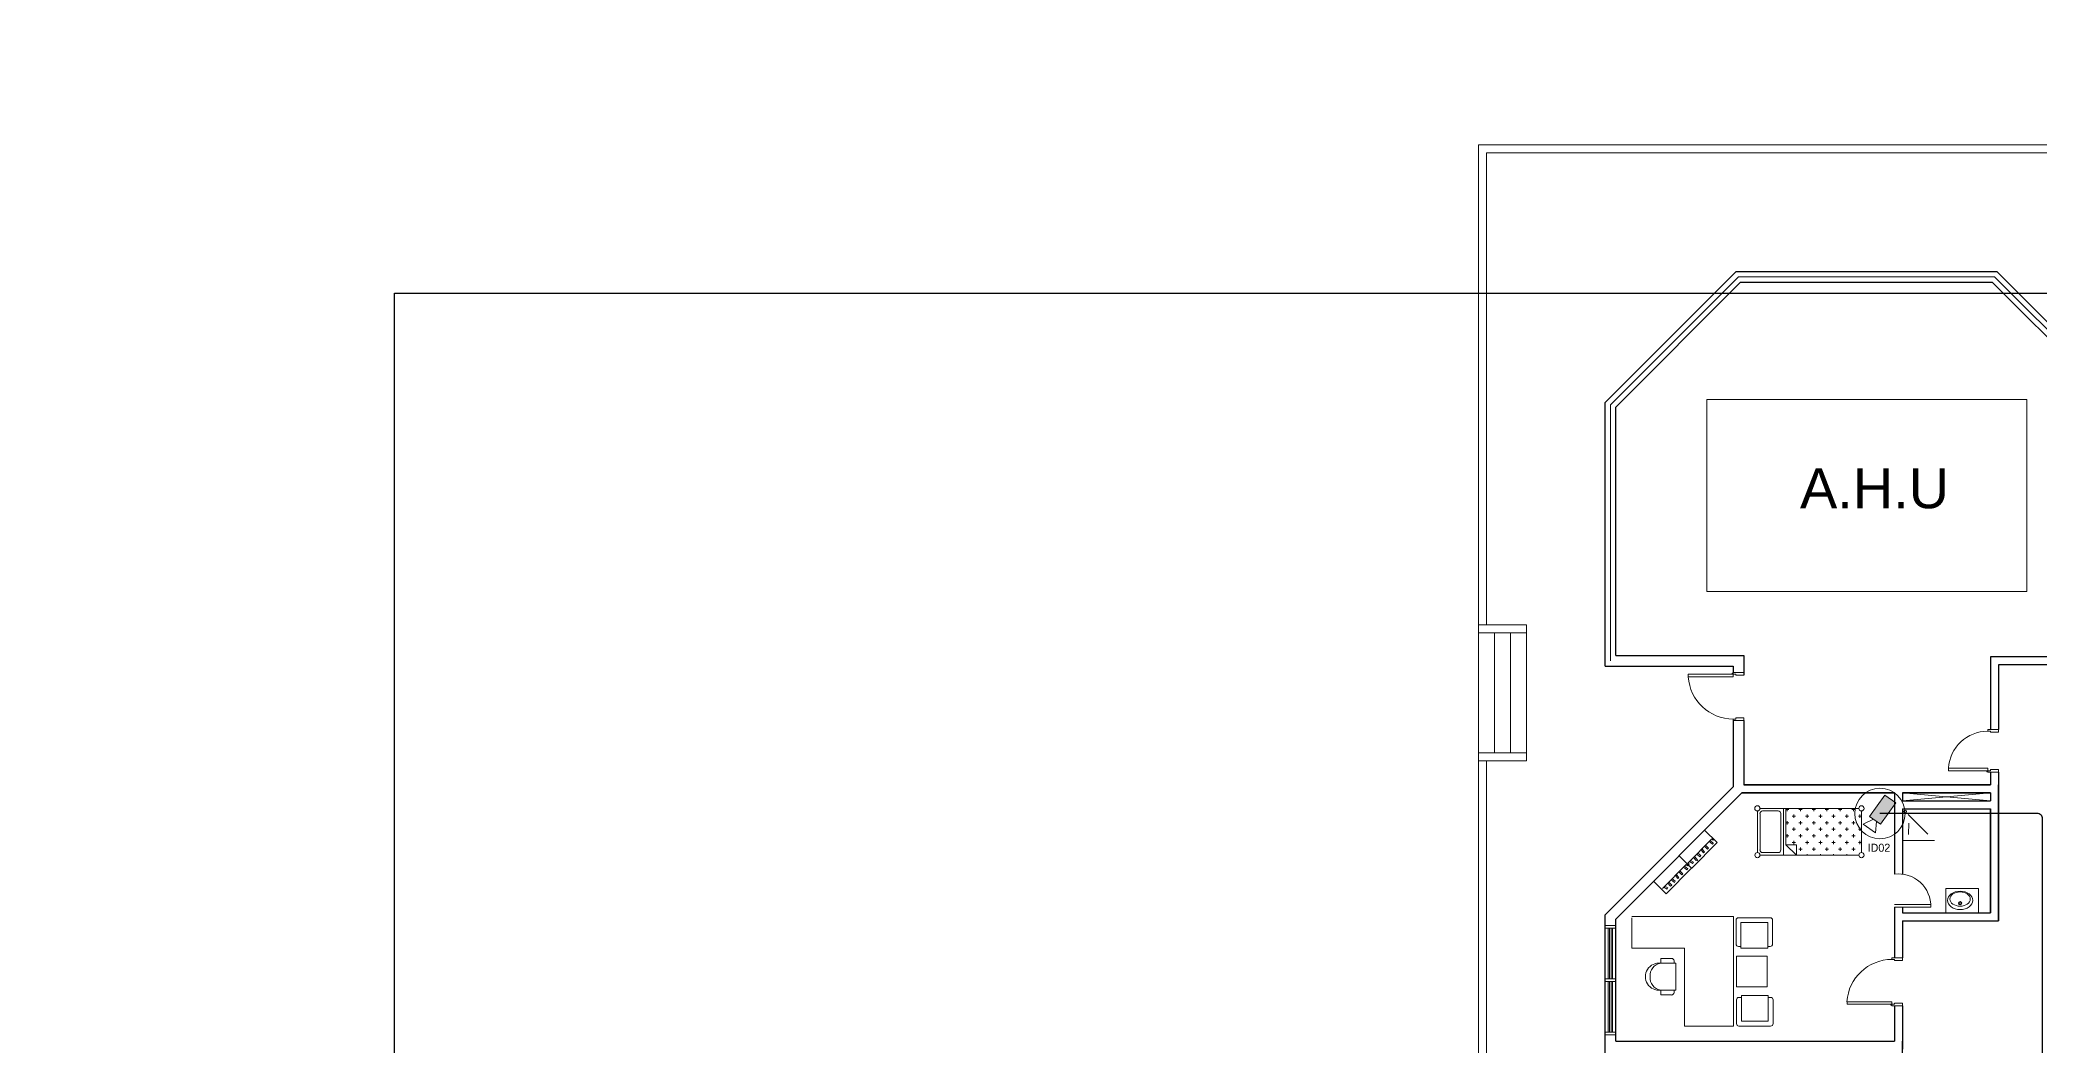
# Model space of a CAD drawing. Extents: x -59 to 582, y -1177 to 100.
# Drawn here: x -21.64 to 15.83, y -25.83 to -6.99 of the extents above; entities that cross this region are included whole.
import ezdxf
from ezdxf.enums import TextEntityAlignment as Align

# ---------------------------------------------------------------- set-up
doc = ezdxf.new("R2010")
doc.units = 0
doc.header["$LTSCALE"] = 0.15
doc.layers.get('0').update_dxf_attribs({"color": 252})
for name, color, linetype in [('0 CCTV', 252, 'Continuous'), ('0 sockets', 252, 'Continuous'), ('AUTOINCR', 7, 'Continuous'), ('bound', 252, 'Continuous'), ('CCTV', 4, 'Continuous')]:
    doc.layers.add(name, color=color, linetype=linetype)
for name, color, linetype, lineweight in [('anal', 252, 'Continuous', 20), ('DOOR', 252, 'Continuous', 20), ('E-LT-CKT-NM', 7, 'Continuous', 30), ('FUR', 252, 'Continuous', 9), ('FURNITURE-1', 252, 'Continuous', 9), ('sofa', 252, 'Continuous', 9), ('T-CCTV', 7, 'Continuous', 0), ('wall', 252, 'Continuous', 30)]:
    doc.layers.add(name, color=color, linetype=linetype, lineweight=lineweight)
doc.styles.add('SDC-TEXT-ARB', font='sdc-arb.shx')

# ---------------------------------------------------------------- blocks, each defined once
blk = doc.blocks.new('D90')
at = {"layer": 'DOOR'}
for points in [[(0.03, 0.2), (0.03, 1.04), (0.078, 1.04), (0.078, 0.2)], [(0.03, 0.2), (0, 0.2), (0, 0), (0.05, 0), (0.05, 0.15), (0.03, 0.15)], [(0.87, 0.2), (0.9, 0.2), (0.9, 0), (0.85, 0), (0.85, 0.15), (0.87, 0.15)]]:
    blk.add_lwpolyline(points, close=True, dxfattribs=at)
blk.add_circle((0.02, 0.21), 0.01, dxfattribs=at)
blk.add_arc((0.025, 0.197), 0.845, 0.2218, 86.3889, dxfattribs=at)
blk = doc.blocks.new('D80')
at = {"layer": 'DOOR'}
for points in [[(0.03, 0.2), (0.03, 0.94), (0.078, 0.94), (0.078, 0.2)], [(0.03, 0.2), (0, 0.2), (0, 0), (0.05, 0), (0.05, 0.15), (0.03, 0.15)], [(0.77, 0.2), (0.8, 0.2), (0.8, 0), (0.75, 0), (0.75, 0.15), (0.77, 0.15)]]:
    blk.add_lwpolyline(points, close=True, dxfattribs=at)
blk.add_circle((0.02, 0.21), 0.01, dxfattribs=at)
blk.add_arc((0.03, 0.2), 0.74, 0, 86.2769, dxfattribs=at)
blk = doc.blocks.new('ELLIPSE')
blk.add_circle((0.5, 0.5), 0.5)
blk = doc.blocks.new('ARCH')
at = {"layer": 'anal'}
for p, q in [((5.325, 377.4), (5.325, 379.875)), ((5.325, 379.875), (43.725, 379.875)), ((5.475, 377.4), (5.475, 379.725)), ((5.475, 379.725), (43.875, 379.725)), ((5.325, 326.925), (5.325, 377.4)), ((5.475, 370.875), (5.475, 377.4)), ((10.2, 377.4), (7.8, 375)), ((7.8, 375), (10.2, 377.4)), ((15, 377.4), (10.2, 377.4)), ((10.2, 377.4), (15, 377.4)), ((17.4, 375), (15, 377.4)), ((15, 377.4), (17.4, 375)), ((7.8, 375), (7.8, 370.2)), ((7.8, 370.2), (7.8, 375)), ((5.325, 370.875), (6.225, 370.875)), ((5.325, 370.725), (6.225, 370.725)), ((5.325, 370.725), (5.625, 370.725)), ((5.325, 370.725), (5.325, 368.475)), ((5.625, 370.725), (5.625, 368.475)), ((5.925, 370.725), (5.925, 368.475)), ((6.225, 370.875), (6.225, 368.325)), ((6.225, 368.475), (5.325, 368.475)), ((6.225, 368.325), (5.325, 368.325)), ((5.475, 327.075), (5.475, 368.325)), ((14.925, 367.575), (13.275, 367.725)), ((14.925, 367.725), (13.275, 367.575)), ((13.275, 367.575), (14.925, 367.725)), ((14.925, 367.575), (13.275, 367.725)), ((7.8, 365.242), (7.7, 365.242)), ((7.7, 365.192), (7.9, 365.192)), ((7.76, 364.242), (7.76, 365.192)), ((7.785, 364.242), (7.785, 365.192)), ((7.8, 365.242), (7.9, 365.242)), ((7.8, 365.192), (7.9, 365.192)), ((7.815, 364.242), (7.815, 365.192)), ((7.84, 364.242), (7.84, 365.192)), ((7.7, 364.242), (7.9, 364.242)), ((7.7, 364.192), (7.9, 364.192)), ((7.76, 363.242), (7.76, 364.192)), ((7.785, 363.242), (7.785, 364.192)), ((7.815, 363.242), (7.815, 364.192)), ((7.84, 363.242), (7.84, 364.192)), ((7.9, 364.242), (7.9, 364.192)), ((7.7, 363.242), (7.9, 363.242)), ((7.8, 363.192), (7.7, 363.192)), ((7.8, 363.242), (7.9, 363.242)), ((7.8, 363.192), (7.9, 363.192))]:
    blk.add_line(p, q, dxfattribs=at)
blk.add_lwpolyline([(15.607, 375.099), (9.607, 375.099), (9.607, 371.499), (15.607, 371.499)], close=True, dxfattribs=at)
at = {"layer": 'bound', "color": 2}
blk.add_lwpolyline([(91.902, 377.348), (94.426, 377.348), (94.426, 312.722), (-14.994, 312.722), (-14.994, 377.09), (94.639, 377.09)], dxfattribs=at)
at = {"layer": 'DOOR'}
for points in [[(13.075, 364.604), (13.075, 364.634), (13.275, 364.634), (13.275, 364.584), (13.125, 364.584), (13.125, 364.604)], [(13.075, 363.764), (12.235, 363.764), (12.235, 363.812), (13.075, 363.812)], [(13.075, 363.764), (13.075, 363.734), (13.275, 363.734), (13.275, 363.784), (13.125, 363.784), (13.125, 363.764)]]:
    blk.add_lwpolyline(points, close=True, dxfattribs=at)
blk.add_circle((13.065, 363.754), 0.01, dxfattribs=at)
blk.add_arc((13.078, 363.759), 0.845, 90.2218, 176.3889, dxfattribs=at)
at = {"layer": 'FUR'}
for p, q in [((10.555, 367.387), (10.555, 366.607)), ((12.456, 367.436), (10.604, 367.436)), ((10.604, 367.339), (10.604, 366.656)), ((10.945, 367.387), (10.652, 367.387)), ((10.994, 367.339), (10.994, 366.656)), ((11.042, 367.436), (11.042, 366.559)), ((11.091, 367.436), (11.091, 366.754)), ((11.147, 367.415), (11.091, 367.415)), ((11.116, 367.436), (11.116, 367.384)), ((11.271, 367.291), (11.209, 367.291)), ((11.24, 367.322), (11.24, 367.26)), ((11.395, 367.415), (11.333, 367.415)), ((11.364, 367.436), (11.364, 367.384)), ((11.519, 367.291), (11.457, 367.291)), ((11.488, 367.322), (11.488, 367.26)), ((11.643, 367.415), (11.581, 367.415)), ((11.612, 367.436), (11.612, 367.384)), ((11.767, 367.291), (11.705, 367.291)), ((11.736, 367.322), (11.736, 367.26)), ((11.89, 367.415), (11.828, 367.415)), ((11.859, 367.436), (11.859, 367.384)), ((12.014, 367.291), (11.952, 367.291)), ((11.983, 367.322), (11.983, 367.26)), ((12.138, 367.415), (12.076, 367.415)), ((12.107, 367.436), (12.107, 367.384)), ((12.262, 367.291), (12.2, 367.291)), ((12.231, 367.322), (12.231, 367.26)), ((12.386, 367.415), (12.324, 367.415)), ((12.355, 367.436), (12.355, 367.384)), ((12.505, 367.291), (12.448, 367.291)), ((12.478, 367.322), (12.478, 367.26)), ((12.505, 366.607), (12.505, 367.387)), ((11.147, 367.167), (11.091, 367.167)), ((11.147, 366.92), (11.091, 366.92)), ((11.116, 367.198), (11.116, 367.136)), ((11.116, 366.951), (11.116, 366.889)), ((11.271, 367.043), (11.209, 367.043)), ((11.24, 367.074), (11.24, 367.013)), ((11.395, 367.167), (11.333, 367.167)), ((11.395, 366.92), (11.333, 366.92)), ((11.364, 367.198), (11.364, 367.136)), ((11.364, 366.951), (11.364, 366.889)), ((11.519, 367.043), (11.457, 367.043)), ((11.488, 367.074), (11.488, 367.013)), ((11.643, 367.167), (11.581, 367.167)), ((11.643, 366.92), (11.581, 366.92)), ((11.612, 367.198), (11.612, 367.136)), ((11.612, 366.951), (11.612, 366.889)), ((11.767, 367.043), (11.705, 367.043)), ((11.736, 367.074), (11.736, 367.013)), ((11.89, 367.167), (11.828, 367.167)), ((11.89, 366.92), (11.828, 366.92)), ((11.859, 367.198), (11.859, 367.136)), ((11.859, 366.951), (11.859, 366.889)), ((12.014, 367.043), (11.952, 367.043)), ((11.983, 367.074), (11.983, 367.013)), ((12.138, 367.167), (12.076, 367.167)), ((12.138, 366.92), (12.076, 366.92)), ((12.107, 367.198), (12.107, 367.136)), ((12.107, 366.951), (12.107, 366.889)), ((12.262, 367.043), (12.2, 367.043)), ((12.231, 367.074), (12.231, 367.013)), ((12.386, 367.167), (12.324, 367.167)), ((12.386, 366.92), (12.324, 366.92)), ((12.355, 367.198), (12.355, 367.136)), ((12.355, 366.951), (12.355, 366.889)), ((12.505, 367.043), (12.448, 367.043)), ((12.478, 367.074), (12.478, 367.013)), ((10.604, 366.559), (12.456, 366.559)), ((10.652, 366.607), (10.945, 366.607)), ((11.286, 366.559), (11.091, 366.754)), ((11.091, 366.754), (11.286, 366.754)), ((11.271, 366.796), (11.209, 366.796)), ((11.24, 366.827), (11.24, 366.765)), ((11.286, 366.754), (11.286, 366.559)), ((11.395, 366.672), (11.333, 366.672)), ((11.364, 366.703), (11.364, 366.641)), ((11.519, 366.796), (11.457, 366.796)), ((11.488, 366.827), (11.488, 366.765)), ((11.488, 366.579), (11.488, 366.559)), ((11.643, 366.672), (11.581, 366.672)), ((11.612, 366.703), (11.612, 366.641)), ((11.767, 366.796), (11.705, 366.796)), ((11.736, 366.827), (11.736, 366.765)), ((11.736, 366.579), (11.736, 366.559)), ((11.89, 366.672), (11.828, 366.672)), ((11.859, 366.703), (11.859, 366.641)), ((12.014, 366.796), (11.952, 366.796)), ((11.983, 366.827), (11.983, 366.765)), ((11.983, 366.579), (11.983, 366.559)), ((12.138, 366.672), (12.076, 366.672)), ((12.107, 366.703), (12.107, 366.641)), ((12.262, 366.796), (12.2, 366.796)), ((12.231, 366.827), (12.231, 366.765)), ((12.231, 366.579), (12.231, 366.559)), ((12.386, 366.672), (12.324, 366.672)), ((12.355, 366.703), (12.355, 366.641)), ((12.505, 366.796), (12.448, 366.796)), ((12.478, 366.827), (12.478, 366.765)), ((8.2, 365.409), (10.105, 365.409)), ((8.2, 365.385), (8.2, 364.814)), ((10.105, 365.409), (10.105, 363.352)), ((10.497, 365.385), (10.2, 365.385)), ((10.497, 365.385), (10.794, 365.385)), ((10.154, 365.339), (10.154, 364.894)), ((10.245, 365.294), (10.245, 364.814)), ((10.497, 365.294), (10.245, 365.294)), ((10.497, 365.294), (10.748, 365.294)), ((10.748, 365.294), (10.748, 364.814)), ((10.84, 365.339), (10.84, 364.894)), ((9.191, 364.814), (8.2, 364.814)), ((9.191, 364.814), (9.191, 363.352)), ((10.166, 364.092), (10.166, 364.664)), ((10.737, 364.664), (10.166, 364.664)), ((10.245, 364.848), (10.2, 364.848)), ((10.497, 364.814), (10.245, 364.814)), ((10.497, 364.814), (10.748, 364.814)), ((10.737, 364.092), (10.737, 364.664)), ((10.748, 364.848), (10.794, 364.848)), ((8.742, 364.623), (8.946, 364.623)), ((8.742, 364.532), (8.742, 364.623)), ((8.742, 364.532), (9.026, 364.532)), ((8.992, 364.532), (8.992, 364.578)), ((9.026, 364.281), (9.026, 364.532)), ((9.026, 364.281), (9.026, 364.029)), ((8.742, 363.938), (8.742, 364.029)), ((8.742, 364.029), (9.026, 364.029)), ((8.742, 363.938), (8.946, 363.938)), ((8.992, 364.029), (8.992, 363.983)), ((10.737, 364.092), (10.166, 364.092)), ((10.255, 363.893), (10.209, 363.893)), ((10.506, 363.927), (10.255, 363.927)), ((10.255, 363.447), (10.255, 363.927)), ((10.506, 363.927), (10.758, 363.927)), ((10.758, 363.447), (10.758, 363.927)), ((10.758, 363.893), (10.803, 363.893)), ((10.163, 363.401), (10.163, 363.847)), ((10.849, 363.401), (10.849, 363.847)), ((10.105, 363.352), (9.191, 363.352)), ((10.506, 363.355), (10.209, 363.355)), ((10.506, 363.447), (10.255, 363.447)), ((10.506, 363.447), (10.758, 363.447)), ((10.506, 363.355), (10.803, 363.355))]:
    blk.add_line(p, q, dxfattribs=at)
for centre, radius in [((10.555, 367.436), 0.0488), ((12.505, 367.436), 0.0488), ((10.555, 366.559), 0.0487), ((12.505, 366.559), 0.0488)]:
    blk.add_circle(centre, radius, dxfattribs=at)
for centre, radius, start, end in [((10.652, 367.339), 0.0488, 90, 180), ((10.945, 367.339), 0.0488, 0, 90), ((10.652, 366.656), 0.0488, 180, 270), ((10.945, 366.656), 0.0488, 270, 0), ((10.2, 365.339), 0.0457, 90, 180), ((10.794, 365.339), 0.0457, 360, 90), ((10.2, 364.894), 0.0457, 180, 270), ((10.794, 364.894), 0.0457, 270, 360), ((8.709, 364.281), 0.254, 82.4334, 277.5666), ((8.77, 364.308), 0.225, 97.1177, 187.1177), ((8.77, 364.253), 0.225, 172.8823, 262.8823), ((8.946, 364.578), 0.0457, 0, 90), ((8.946, 363.983), 0.0457, 270, 0), ((10.209, 363.847), 0.0457, 90, 180), ((10.803, 363.847), 0.0457, 0, 90), ((10.209, 363.401), 0.0457, 180, 270), ((10.803, 363.401), 0.0457, 270, 0)]:
    blk.add_arc(centre, radius, start, end, dxfattribs=at)
at = {"layer": 'FURNITURE-1'}
for p, q in [((9.801, 366.793), (9.566, 367.027)), ((9.322, 366.312), (9.087, 366.545)), ((9.701, 366.862), (9.252, 366.411)), ((9.801, 366.793), (9.325, 366.315)), ((9.409, 366.46), (9.355, 366.514)), ((9.428, 366.479), (9.374, 366.533)), ((9.479, 366.529), (9.417, 366.577)), ((9.495, 366.551), (9.437, 366.596)), ((9.478, 366.529), (9.495, 366.551)), ((9.543, 366.6), (9.498, 366.658)), ((9.565, 366.617), (9.517, 366.677)), ((9.565, 366.617), (9.543, 366.6)), ((9.619, 366.67), (9.564, 366.725)), ((9.638, 366.69), (9.583, 366.744)), ((9.638, 366.69), (9.619, 366.67)), ((9.713, 366.764), (9.651, 366.812)), ((9.729, 366.786), (9.67, 366.831)), ((9.725, 366.838), (9.701, 366.862)), ((9.713, 366.764), (9.73, 366.787)), ((9.741, 366.854), (9.725, 366.838)), ((9.221, 366.381), (8.776, 365.933)), ((9.322, 366.312), (8.845, 365.833)), ((9.064, 366.119), (9.018, 366.177)), ((9.085, 366.135), (9.037, 366.196)), ((9.085, 366.135), (9.064, 366.119)), ((9.139, 366.189), (9.084, 366.243)), ((9.158, 366.208), (9.104, 366.263)), ((9.158, 366.208), (9.139, 366.189)), ((9.233, 366.283), (9.171, 366.331)), ((9.249, 366.304), (9.19, 366.35)), ((9.246, 366.357), (9.221, 366.381)), ((9.233, 366.283), (9.25, 366.306)), ((9.263, 366.372), (9.248, 366.357)), ((9.275, 366.387), (9.251, 366.411)), ((9.26, 366.369), (9.275, 366.384)), ((9.342, 366.403), (9.28, 366.439)), ((9.356, 366.426), (9.3, 366.459)), ((9.341, 366.401), (9.356, 366.426)), ((9.438, 366.47), (9.419, 366.45)), ((8.845, 365.833), (8.609, 366.068)), ((8.862, 365.921), (8.801, 365.958)), ((8.876, 365.945), (8.82, 365.978)), ((8.861, 365.92), (8.876, 365.945)), ((8.929, 365.979), (8.875, 366.033)), ((8.948, 365.998), (8.894, 366.052)), ((8.948, 365.998), (8.929, 365.979)), ((8.999, 366.048), (8.937, 366.096)), ((9.015, 366.07), (8.957, 366.115)), ((8.998, 366.047), (9.015, 366.07))]:
    blk.add_line(p, q, dxfattribs=at)
at = {"layer": 'FURNITURE-1', "ltscale": 0.5}
for p, q in [((14.701, 365.934), (14.085, 365.934)), ((14.085, 365.475), (14.085, 365.934)), ((14.701, 365.475), (14.701, 365.934))]:
    blk.add_line(p, q, dxfattribs=at)
at = {"layer": 'sofa'}
for p, q in [((13.38, 367.318), (13.752, 366.953)), ((13.388, 366.946), (13.395, 367.161)), ((13.275, 366.831), (13.875, 366.831)), ((13.125, 365.631), (13.804, 365.631)), ((13.125, 365.581), (13.804, 365.581))]:
    blk.add_line(p, q, dxfattribs=at)
for centre, radius in [((13.326, 367.375), 0.0268), ((14.355, 365.658), 0.0306), ((14.355, 365.658), 0.0172)]:
    blk.add_circle(centre, radius, dxfattribs=at)
blk.add_arc((13.205, 365.606), 0.6, 357.612, 97.6539, dxfattribs=at)
at = {"layer": 'wall'}
for p, q in [((7.7, 375.041), (10.159, 377.5)), ((10.159, 377.5), (15.041, 377.5)), ((15.041, 377.5), (17.4, 375.141)), ((7.9, 374.959), (10.241, 377.3)), ((10.241, 377.3), (14.959, 377.3)), ((14.959, 377.3), (17.325, 374.934)), ((7.7, 370.1), (7.7, 375.041)), ((7.9, 370.3), (7.9, 374.959)), ((7.9, 370.3), (10.3, 370.3)), ((10.3, 370.3), (10.3, 369.93)), ((17.325, 370.275), (14.925, 370.275)), ((14.925, 370.275), (14.925, 368.912)), ((7.7, 370.1), (10.1, 370.1)), ((10.1, 370.1), (10.1, 369.98)), ((17.4, 370.125), (15.075, 370.125)), ((15.075, 370.125), (15.075, 368.912)), ((10.1, 369.08), (10.1, 367.841)), ((10.3, 369.08), (10.3, 367.875)), ((14.925, 368.112), (14.925, 367.875)), ((15.075, 368.112), (15.075, 367.725)), ((7.7, 365.441), (10.1, 367.841)), ((10.1, 367.841), (7.7, 365.441)), ((7.9, 365.359), (10.266, 367.725)), ((10.266, 367.725), (7.9, 365.359)), ((10.266, 367.725), (13.125, 367.725)), ((13.125, 367.725), (10.266, 367.725)), ((10.3, 367.875), (14.925, 367.875)), ((14.925, 367.875), (10.3, 367.875)), ((13.125, 367.725), (13.125, 366.201)), ((14.925, 367.725), (13.275, 367.725)), ((14.925, 367.725), (13.275, 367.725)), ((13.275, 367.725), (13.275, 367.575)), ((13.275, 367.725), (14.925, 367.725)), ((14.925, 367.725), (14.925, 367.575)), ((14.925, 367.725), (14.925, 367.575)), ((14.925, 367.725), (14.925, 367.575)), ((15.075, 367.875), (15.075, 365.325)), ((15.075, 365.325), (15.075, 367.875)), ((13.275, 367.575), (14.925, 367.575)), ((13.275, 367.425), (13.275, 366.202)), ((13.275, 367.425), (14.925, 367.425)), ((14.925, 365.475), (14.925, 367.425)), ((14.925, 367.425), (14.925, 365.475)), ((14.925, 367.425), (14.925, 365.475)), ((7.7, 360.559), (7.7, 365.441)), ((13.125, 365.581), (13.125, 364.634)), ((13.275, 365.581), (13.275, 365.475)), ((13.275, 365.475), (14.925, 365.475)), ((7.9, 363.075), (7.9, 365.359)), ((13.275, 365.325), (13.275, 364.634)), ((13.275, 365.325), (15.075, 365.325)), ((13.125, 363.734), (13.125, 363.075)), ((13.275, 363.734), (13.275, 362.925)), ((7.9, 363.075), (13.125, 363.075)), ((13.275, 362.266), (13.275, 363.075))]:
    blk.add_line(p, q, dxfattribs=at)
at = {"layer": 'DOOR', "xscale": -1, "rotation": 90}
blk.add_blockref('D90', (10.3, 369.98), dxfattribs=at)
at = {"layer": 'DOOR', "rotation": 90}
blk.add_blockref('D80', (15.075, 368.112), dxfattribs=at)
at = {"layer": 'sofa', "extrusion": (0, 0, -1), "rotation": 180}
for p, xscale, yscale, zscale in [((-14.12, 365.883), 0.4712399999999661, 0.3450149999999894, -0.47124), ((-14.164, 365.87), 0.3824999999999932, 0.2677499999999782, -0.3825)]:
    blk.add_blockref('ELLIPSE', p, dxfattribs=dict(at, xscale=xscale, yscale=yscale, zscale=zscale))
at = {"layer": 'anal', "insert": (11.354, 373.811), "char_height": 0.75, "width": 4.8, "attachment_point": 1}
blk.add_mtext('{\\fArial|b0|i0|c0|p34;A.H.U}', dxfattribs=at)
blk = doc.blocks.new('LEGEND_dwg_CCTV DOME-1155345-TELECOMMUNICATION LEGEND_ GENERAL NOTES _SYMBOLS _ ABBREVIATIONS')
at = {"layer": 'T-CCTV'}
blk.add_hatch(color=256, dxfattribs=at).paths.add_polyline_path([(255, -95), (-120, -95), (-120, 95), (255, 95)], flags=0)
at = {"layer": 'T-CCTV', "flags": 128}
for points in [[(-120, 28), (-262, 108), (-262, -108), (-120, -28)], [(255, -95), (255, 95), (-120, 95), (-120, -95), (255, -95)]]:
    blk.add_lwpolyline(points, dxfattribs=at)
at = {"layer": 'T-CCTV'}
blk.add_circle((0, 0), 358, dxfattribs=at)
blk = doc.blocks.new('ID CAMERA')
at = {"layer": 'CCTV', "color": 6, "xscale": 1.150579243575653, "yscale": 1.150579243575653, "zscale": 1.150579243575653}
blk.add_blockref('LEGEND_dwg_CCTV DOME-1155345-TELECOMMUNICATION LEGEND_ GENERAL NOTES _SYMBOLS _ ABBREVIATIONS', (0, 0), dxfattribs=at)
at = {"layer": 'E-LT-CKT-NM', "color": 1, "style": 'SDC-TEXT-ARB'}
blk.add_attdef('ID', (-127, 492), '', height=326, dxfattribs=at)
blk = doc.blocks.new('EE')
at = {"layer": '0 sockets'}
h = blk.add_hatch(color=6, dxfattribs=at)
h.dxf.hatch_style = 1
h.paths.add_polyline_path([(582.394, 81.841), (-59.115, 81.841), (-59.115, -114.582), (582.394, -114.582)])
h.paths.add_polyline_path([(577.394, 76.841), (577.394, -109.582), (-54.115, -109.582), (-54.115, 76.841)], flags=16)
h.paths.add_polyline_path([(408.026, -15.139, -1), (406.517, -15.139, -1)], flags=0)
h.paths.add_polyline_path([(457.783, -31.119, 0.414214), (457.683, -31.019), (444.311, -31.019, 0.414214), (444.211, -31.119), (444.211, -48.447), (415.834, -48.447), (415.834, -19.483), (417.425, -19.483, 0.414214), (417.525, -19.383), (417.525, -15.239, 0.414214), (417.425, -15.139), (407.274, -15.139), (407.271, -15.893), (407.271, -15.139), (417.525, -15.139), (417.525, -19.483), (415.934, -19.483, 0.414214), (415.834, -19.583), (415.834, -48.347, 0.414214), (415.934, -48.447), (444.111, -48.447, 0.414214), (444.211, -48.347), (444.211, -31.019), (457.783, -31.019)], flags=0)
h.paths.add_polyline_path([(244.611, -46.068), (244.611, -46.014), (244.523, -46.014, -0.279526)], flags=0)
h.paths.add_polyline_path([(404.69, 26.947), (525.035, 26.947), (525.035, 46.285), (404.69, 46.285)], flags=8)
h.paths.add_polyline_path([(202.644, 24.078), (289.319, 24.078), (289.319, 38.411), (202.644, 38.411)], flags=8)
h.paths.add_polyline_path([(30.92, 26.429), (112.59, 26.429), (112.59, 40.761), (30.92, 40.761)], flags=8)
h.paths.add_polyline_path([(441.881, -10.206), (442.216, -10.206), (442.216, -9.756), (441.881, -9.756)], flags=8)
h.paths.add_polyline_path([(422.272, -10.246), (422.622, -10.246), (422.622, -9.796), (422.272, -9.796)], flags=8)
h.paths.add_polyline_path([(406.509, -14.41), (406.859, -14.41), (406.859, -13.96), (406.509, -13.96)], flags=8)
h.paths.add_polyline_path([(406.21, -35.713), (406.546, -35.713), (406.546, -35.263), (406.21, -35.263)], flags=8)
h.paths.add_polyline_path([(422.841, -60.607), (423.191, -60.607), (423.191, -60.157), (422.841, -60.157)], flags=8)
h.paths.add_polyline_path([(442.391, -60.84), (442.755, -60.84), (442.755, -60.39), (442.391, -60.39)], flags=8)
h.paths.add_polyline_path([(456.844, -54.1), (457.194, -54.1), (457.194, -53.65), (456.844, -53.65)], flags=8)
h.paths.add_polyline_path([(470.858, -50.81), (471.208, -50.81), (471.208, -50.36), (470.858, -50.36)], flags=8)
h.paths.add_polyline_path([(490.123, -50.756), (490.345, -50.756), (490.345, -50.306), (490.123, -50.306)], flags=8)
h.paths.add_polyline_path([(225.509, -20.343), (226.134, -20.343), (226.134, -20.118), (225.509, -20.118)], flags=8)
h.paths.add_polyline_path([(233.7, -19.938), (234.325, -19.938), (234.325, -19.713), (233.7, -19.713)], flags=8)
h.paths.add_polyline_path([(241.875, -19.552), (242.5, -19.552), (242.5, -19.327), (241.875, -19.327)], flags=8)
h.paths.add_polyline_path([(245.171, -24.632), (245.796, -24.632), (245.796, -24.407), (245.171, -24.407)], flags=8)
h.paths.add_polyline_path([(247.813, -19.255), (248.438, -19.255), (248.438, -19.03), (247.813, -19.03)], flags=8)
h.paths.add_polyline_path([(249.648, -13.387), (250.273, -13.387), (250.273, -13.162), (249.648, -13.162)], flags=8)
h.paths.add_polyline_path([(257.323, -15.794), (257.948, -15.794), (257.948, -15.569), (257.323, -15.569)], flags=8)
h.paths.add_polyline_path([(257.582, -13.183), (258.157, -13.183), (258.157, -12.958), (257.582, -12.958)], flags=8)
h.paths.add_polyline_path([(264.064, -13.101), (264.664, -13.101), (264.664, -12.876), (264.064, -12.876)], flags=8)
h.paths.add_polyline_path([(288.789, -40.902), (289.364, -40.902), (289.364, -40.677), (288.789, -40.677)], flags=8)
h.paths.add_polyline_path([(280.687, -41.005), (281.262, -41.005), (281.262, -40.78), (280.687, -40.78)], flags=8)
h.paths.add_polyline_path([(270.864, -40.875), (271.439, -40.875), (271.439, -40.65), (270.864, -40.65)], flags=8)
h.paths.add_polyline_path([(261.434, -40.771), (262.009, -40.771), (262.009, -40.546), (261.434, -40.546)], flags=8)
h.paths.add_polyline_path([(254.764, -40.853), (255.339, -40.853), (255.339, -40.628), (254.764, -40.628)], flags=8)
h.paths.add_polyline_path([(247.008, -40.845), (247.583, -40.845), (247.583, -40.62), (247.008, -40.62)], flags=8)
h.paths.add_polyline_path([(245.852, -36.479), (246.427, -36.479), (246.427, -36.254), (245.852, -36.254)], flags=8)
h.paths.add_polyline_path([(243.934, -41.639), (244.509, -41.639), (244.509, -41.414), (243.934, -41.414)], flags=8)
h.paths.add_polyline_path([(245.534, -46.587), (246.059, -46.587), (246.059, -46.362), (245.534, -46.362)], flags=8)
h.paths.add_polyline_path([(245.361, -51.832), (245.911, -51.832), (245.911, -51.607), (245.361, -51.607)], flags=8)
h.paths.add_polyline_path([(239.721, -52.272), (240.321, -52.272), (240.321, -52.047), (239.721, -52.047)], flags=8)
h.paths.add_polyline_path([(232.069, -52.917), (232.669, -52.917), (232.669, -52.692), (232.069, -52.692)], flags=8)
h.paths.add_polyline_path([(225.559, -53.646), (226.159, -53.646), (226.159, -53.421), (225.559, -53.421)], flags=8)
h.paths.add_polyline_path([(227.614, -48.128), (228.214, -48.128), (228.214, -47.903), (227.614, -47.903)], flags=8)
h.paths.add_polyline_path([(219.528, -49.489), (220.128, -49.489), (220.128, -49.264), (219.528, -49.264)], flags=8)
h.paths.add_polyline_path([(217.77, -44.284), (218.37, -44.284), (218.37, -44.059), (217.77, -44.059)], flags=8)
h.paths.add_polyline_path([(216.443, -34.713), (217.043, -34.713), (217.043, -34.488), (216.443, -34.488)], flags=8)
h.paths.add_polyline_path([(216.799, -27.091), (217.399, -27.091), (217.399, -26.866), (216.799, -26.866)], flags=8)
h.paths.add_polyline_path([(216.729, -21.755), (217.279, -21.755), (217.279, -21.53), (216.729, -21.53)], flags=8)
h.paths.add_polyline_path([(84.862, -42.445), (85.387, -42.445), (85.387, -42.22), (84.862, -42.22)], flags=8)
h.paths.add_polyline_path([(82.46, -48.761), (83.01, -48.761), (83.01, -48.536), (82.46, -48.536)], flags=8)
h.paths.add_polyline_path([(78.417, -48.71), (78.942, -48.71), (78.942, -48.485), (78.417, -48.485)], flags=8)
h.paths.add_polyline_path([(75.547, -42.452), (76.072, -42.452), (76.072, -42.227), (75.547, -42.227)], flags=8)
h.paths.add_polyline_path([(74.019, -42.418), (74.544, -42.418), (74.544, -42.193), (74.019, -42.193)], flags=8)
h.paths.add_polyline_path([(72.86, -48.761), (73.385, -48.761), (73.385, -48.536), (72.86, -48.536)], flags=8)
h.paths.add_polyline_path([(68.651, -48.707), (69.176, -48.707), (69.176, -48.482), (68.651, -48.482)], flags=8)
h.paths.add_polyline_path([(69.271, -42.456), (69.796, -42.456), (69.796, -42.231), (69.271, -42.231)], flags=8)
h.paths.add_polyline_path([(65.66, -42.443), (66.185, -42.443), (66.185, -42.218), (65.66, -42.218)], flags=8)
h.paths.add_polyline_path([(63.354, -48.708), (63.879, -48.708), (63.879, -48.483), (63.354, -48.483)], flags=8)
h.paths.add_polyline_path([(58.957, -48.718), (59.432, -48.718), (59.432, -48.493), (58.957, -48.493)], flags=8)
h.paths.add_polyline_path([(56.584, -43.041), (57.084, -43.041), (57.084, -42.816), (56.584, -42.816)], flags=8)
h.paths.add_polyline_path([(55.215, -39.312), (55.765, -39.312), (55.765, -39.087), (55.215, -39.087)], flags=8)
h.paths.add_polyline_path([(47.25, -39.118), (47.8, -39.118), (47.8, -38.893), (47.25, -38.893)], flags=8)
h.paths.add_polyline_path([(36.681, -56.177), (37.231, -56.177), (37.231, -55.952), (36.681, -55.952)], flags=8)
h.paths.add_polyline_path([(28.093, -56.08), (28.643, -56.08), (28.643, -55.855), (28.093, -55.855)], flags=8)
h.paths.add_polyline_path([(11.224, -49.617), (11.774, -49.617), (11.774, -49.392), (11.224, -49.392)], flags=8)
h.paths.add_polyline_path([(15.154, -39.272), (15.704, -39.272), (15.704, -39.047), (15.154, -39.047)], flags=8)
h.paths.add_polyline_path([(15.215, -30.394), (15.765, -30.394), (15.765, -30.169), (15.215, -30.169)], flags=8)
h.paths.add_polyline_path([(12.584, -22.24), (13.134, -22.24), (13.134, -22.015), (12.584, -22.015)], flags=8)
h.paths.add_polyline_path([(13.44, -29.574), (13.94, -29.574), (13.94, -29.349), (13.44, -29.349)], flags=8)

msp = doc.modelspace()

# ---------------------------------------------------------------- linework, layer by layer
at = {"layer": '0 sockets', "color": 6}
msp.add_lwpolyline([(58.183, -35.012), (58.183, -30.791, 0.414214), (58.083, -30.691), (44.019, -30.691, 0.414214), (43.919, -30.791), (43.919, -48.482, -0.414214), (43.819, -48.582), (16.001, -48.582, -0.414214), (15.901, -48.482), (15.901, -21.591, 0.414214), (15.801, -21.491), (12.852, -21.491)], format="xyb", dxfattribs=at)

# ---------------------------------------------------------------- block references
at = {"layer": '0 CCTV', "color": 2}
ref = msp.add_blockref('ID CAMERA', (12.852, -21.491), dxfattribs=dict(at, xscale=0.001147, yscale=0.001147, zscale=0.001147, rotation=54.65261542998245))
ref.add_attrib('ID', 'ID', (12.308, -21.283), dxfattribs={"layer": 'E-LT-CKT-NM', "color": 1, "height": 0.00374, "rotation": 54.6526, "style": 'SDC-TEXT-ARB'})
at = {"layer": '0 sockets', "color": 3}
for name, p in [('EE', (0, 0)), ('ARCH', (0, -388.83))]:
    msp.add_blockref(name, p, dxfattribs=at)

# ---------------------------------------------------------------- texts
at = {"layer": 'AUTOINCR', "color": 1}
msp.add_text('ID02', height=0.15, dxfattribs=at).set_placement((12.622, -22.252), align=Align.BOTTOM_LEFT)

doc.saveas('drawing.dxf')
